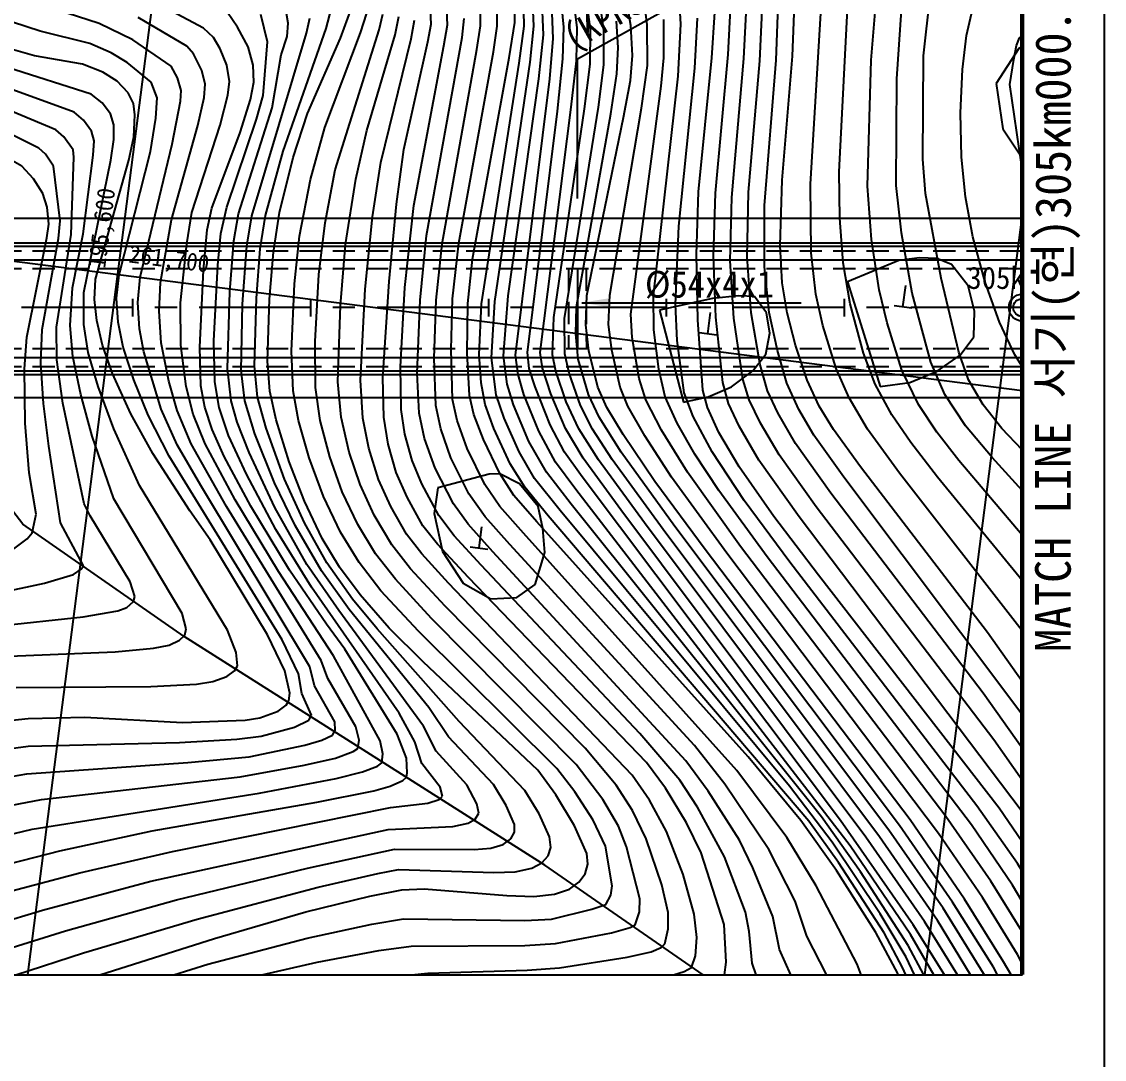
# Model space of a CAD drawing. Header units: millimetres. Extents: x 6886 to 7682, y 1103 to 1807.
# Drawn here: x 7560.2 to 7681.9, y 1389.7 to 1506.3 of the extents above; entities that cross this region are included whole.
import ezdxf
from ezdxf.enums import TextEntityAlignment as Align
from ezdxf.xclip import XClip

# ---------------------------------------------------------------- set-up
doc = ezdxf.new("R2010")
doc.units = ezdxf.units.MM
doc.header["$LTSCALE"] = 10
doc.header["$MEASUREMENT"] = 0
doc.header["$XCLIPFRAME"] = 2
for name, pattern in [('A-CENTR01', [2, 1.25, -0.25, 0.25, -0.25]), ('CENTER', [2, 1.25, -0.25, 0.25, -0.25]), ('HIDDEN', [0.375, 0.25, -0.125])]:
    doc.linetypes.add(name, pattern=pattern)
for name, color, linetype in [('TN-MACL', 6, 'A-CENTR01'), ('TZ-BASE', 253, 'Continuous'), ('TZ-CABL', 4, 'Continuous')]:
    doc.layers.add(name, color=color, linetype=linetype)
doc.layers.add('TX-PAPR', color=2, linetype='Continuous', plot=False)
doc.styles.add('HANA', font='GulimChe.ttf')
doc.styles.get("Standard").update_dxf_attribs({"font": 'GulimChe.ttf'})
doc.linetypes.add('ZIGZAG', pattern='A,0.0001,-0.2,[131,ltypeshp.shx,S=0.2,R=0,X=-0.2,Y=0],-0.4,[131,ltypeshp.shx,S=0.2,R=180,X=0.2,Y=0],-0.2', length=0.8001)
doc.dimstyles.get("Standard").update_dxf_attribs({"dimtxt": 0.18, "dimasz": 0.18, "dimexe": 0.18, "dimexo": 0.0625, "dimgap": 0.09, "dimtad": 0, "dimtih": 1, "dimtoh": 1, "dimdec": 4, "dimzin": 0, "dimdsep": 46, "dimtxsty": 'Standard', "dimcen": 0.09, "dimadec": 0, "dimazin": 0, "dimtfac": 1, "dimtdec": 4, "dimtofl": 0, "dimtmove": 0, "dimatfit": 3, "dimfxl": 0, "dimtolj": 1, "dimtzin": 0, "dimarcsym": 0})

# ---------------------------------------------------------------- blocks, each defined once
blk = doc.blocks.new('JD-GFJ6DDFJGD34XDGH')
at = {"layer": 'TZ-BASE'}
for p, q in [((575.13, -176.97), (620.35, 175)), ((80, 70.34), (700, -9.33)), ((679.42, 15.27, 227), (680.97, 44.99, 227)), ((683.01, 27.82, 228), (684.44, 44.54, 228)), ((633.55, 31.88, 200), (633.34, 36.68, 200)), ((635.39, 31.79, 201), (635.2, 36.65, 201)), ((648.47, 31.53, 210), (647.98, 36.68, 210)), ((661.62, 31.86, 218), (661.3, 37.27, 218)), ((639.12, 31.66, 203), (639.07, 35.32, 203)), ((645.12, 31.62, 207), (644.95, 35.57, 207)), ((646.18, 30.65, 208), (646.01, 35.36, 208)), ((649.96, 31.49, 211), (649.38, 36.33, 211)), ((651.47, 31.23, 212), (650.92, 35.55, 212)), ((652.98, 31.17, 213), (652.4, 35.38, 213)), ((656, 31.72, 215), (655.39, 35.42, 215)), ((657.86, 31.83, 216), (657.32, 35.93, 216)), ((688.92, 28.32, 230), (689.75, 35.99, 230)), ((596.23, 31.95, 187), (589.05, 34.25, 187)), ((607.98, 31.4, 189), (601.51, 34.91, 189)), ((617.48, 31.96, 192), (617.12, 34.14, 192)), ((640.99, 31.62, 204), (640.99, 34.93, 204)), ((642.96, 32.05, 205), (642.96, 34.84, 205)), ((644.01, 31.63, 206), (643.94, 35.21, 206)), ((647.29, 30.25, 209), (647.07, 35.26, 209)), ((666.94, 28.44, 221), (667.24, 34.27, 221)), ((670.51, 27.74, 223), (670.82, 34.23, 223)), ((672.33, 27.83, 224), (672.62, 34.95, 224)), ((674.18, 28.25, 225), (674.44, 35.02, 225)), ((693.75, 30.6, 231), (694.63, 34.48, 231)), ((611.8, 31.54, 190), (610.67, 33.19, 190)), ((615.17, 29.89, 191), (614.43, 32.94, 191)), ((621.75, 31.37, 194), (622.37, 33.65, 194)), ((623.37, 30.28, 195), (624.62, 33.65, 195)), ((625.61, 30.89, 196), (626.34, 33.1, 196)), ((627.72, 31.23, 197), (628.15, 32.98, 197)), ((665.11, 28.08, 220), (665.46, 33.19, 220)), ((668.72, 27.99, 222), (669.02, 33.86, 222)), ((676.2, 13.86, 226), (677.37, 33.11, 226)), ((685.91, 25.71, 229), (686.44, 33.42, 229)), ((589.62, 31.09, 186), (586.49, 32.09, 186)), ((600.04, 30.1, 187), (596.23, 31.95, 187)), ((606.11, 29.4, 188), (600.63, 32.6, 188)), ((617.39, 30.47, 192), (617.48, 31.96, 192)), ((619.55, 30.87, 193), (619.92, 32.54, 193)), ((629.51, 30.67, 198), (629.93, 32.71, 198)), ((631.33, 30.2, 199), (631.69, 32.32, 199)), ((633.18, 29.88, 200), (633.55, 31.88, 200)), ((634.99, 29.42, 201), (635.39, 31.79, 201)), ((637.05, 30.36, 202), (637.28, 32.51, 202)), ((638.71, 29.02, 203), (639.12, 31.66, 203)), ((642.34, 28.08, 205), (642.96, 32.05, 205)), ((654.58, 29.24, 214), (654.4, 32.21, 214)), ((656.19, 28.34, 215), (656, 31.72, 215)), ((657.88, 27.2, 216), (657.86, 31.83, 216)), ((659.73, 28.07, 217), (659.73, 32.38, 217)), ((661.33, 26.03, 218), (661.62, 31.86, 218)), ((663.21, 26.93, 219), (663.52, 32.52, 219)), ((595.18, 29.69, 186), (589.62, 31.09, 186)), ((609.09, 30.35, 189), (607.98, 31.4, 189)), ((612.99, 29.32, 190), (611.8, 31.54, 190)), ((613.42, 10.33, 193), (619.55, 30.87, 193)), ((616.7, 28.41, 192), (617.39, 30.47, 192)), ((616.92, 17.58, 194), (621.75, 31.37, 194)), ((621.61, 20.25, 196), (625.61, 30.89, 196)), ((622.78, 15.48, 197), (627.72, 31.23, 197)), ((626.32, 19.92, 198), (629.51, 30.67, 198)), ((640.56, 28.76, 204), (640.99, 31.62, 204)), ((643.46, 27.48, 206), (644.01, 31.63, 206)), ((644.7, 27.59, 207), (645.12, 31.62, 207)), ((645.67, 25.72, 208), (646.18, 30.65, 208)), ((648.38, 27.98, 210), (648.47, 31.53, 210)), ((649.91, 27.75, 211), (649.96, 31.49, 211)), ((651.43, 27.35, 212), (651.47, 31.23, 212)), ((652.98, 27.28, 213), (652.98, 31.17, 213)), ((693.28, 26.78, 231), (693.75, 30.6, 231)), ((699.71, 30.32, 232), (700, 30.66, 232)), ((588.99, 28.31, 185), (585.57, 29.27, 185)), ((597.61, 28.65, 186), (595.18, 29.69, 186)), ((604.34, 27.16, 187), (600.04, 30.1, 187)), ((606.86, 28.53, 188), (606.11, 29.4, 188)), ((609.84, 29.08, 189), (609.09, 30.35, 189)), ((613.56, 27.26, 190), (612.99, 29.32, 190)), ((614.7, 23.86, 191), (615.17, 29.89, 191)), ((619.66, 21.83, 195), (623.37, 30.28, 195)), ((627.9, 16.3, 199), (631.33, 30.2, 199)), ((630.51, 17.79, 200), (633.18, 29.88, 200)), ((631.6, 11.48, 201), (634.99, 29.42, 201)), ((633.06, 8.09, 202), (637.05, 30.36, 202)), ((646.91, 25.73, 209), (647.29, 30.25, 209)), ((654.44, 26.29, 214), (654.58, 29.24, 214)), ((699.05, 27.89, 232), (699.37, 29.45, 232)), ((699.37, 29.45, 232), (699.71, 30.32, 232)), ((700, 29.33, 232.49), (699.63, 29.13, 232.49)), ((594.38, 27.35, 185), (588.99, 28.31, 185)), ((599.4, 27.55, 186), (597.61, 28.65, 186)), ((607.8, 26.65, 188), (606.86, 28.53, 188)), ((610.6, 27.26, 189), (609.84, 29.08, 189)), ((615.71, 22.45, 192), (616.7, 28.41, 192)), ((634.81, 7.16, 203), (638.71, 29.02, 203)), ((636.69, 7.26, 204), (640.56, 28.76, 204)), ((638.22, 5.43, 205), (642.34, 28.08, 205)), ((655.96, 25.52, 215), (656.19, 28.34, 215)), ((659.41, 24.91, 217), (659.73, 28.07, 217)), ((663.61, 13.03, 220), (665.11, 28.08, 220)), ((665.51, 12.88, 221), (666.94, 28.44, 221)), ((673.01, 14.33, 225), (674.18, 28.25, 225)), ((688.82, 16.69, 230), (688.92, 28.32, 230)), ((699.63, 29.13, 232.49), (697.09, 25.18, 232.49)), ((595.34, 24.01, 184), (585.95, 26.98, 184)), ((596.67, 26.48, 185), (594.38, 27.35, 185)), ((602.08, 25.36, 186), (599.4, 27.55, 186)), ((605.05, 25.82, 187), (604.34, 27.16, 187)), ((610.88, 25.43, 189), (610.6, 27.26, 189)), ((613.65, 25.34, 190), (613.56, 27.26, 190)), ((639.24, 0.43, 206), (643.46, 27.48, 206)), ((640.71, 0.67, 207), (644.7, 27.59, 207)), ((647.77, 22.09, 210), (648.38, 27.98, 210)), ((649.32, 22.52, 211), (649.91, 27.75, 211)), ((650.81, 22.34, 212), (651.43, 27.35, 212)), ((652.36, 22.52, 213), (652.98, 27.28, 213)), ((657.22, 22.41, 216), (657.88, 27.2, 216)), ((661.39, 9.14, 219), (663.21, 26.93, 219)), ((667.35, 12.37, 222), (668.72, 27.99, 222)), ((669.25, 12.97, 223), (670.51, 27.74, 223)), ((671.05, 11.48, 224), (672.33, 27.83, 224)), ((682.63, 13.66, 228), (683.01, 27.82, 228)), ((693.07, 21.89, 231), (693.28, 26.78, 231)), ((698.63, 25.07, 232), (699.05, 27.89, 232)), ((598.28, 25.44, 185), (596.67, 26.48, 185)), ((605.47, 24.39, 187), (605.05, 25.82, 187)), ((608.17, 25.11, 188), (607.8, 26.65, 188)), ((642.24, 1.31, 208), (645.67, 25.72, 208)), ((643.06, -5.36, 209), (646.91, 25.73, 209)), ((653.75, 21.78, 214), (654.44, 26.29, 214)), ((658.57, 1.31, 218), (661.33, 26.03, 218)), ((685.85, 13.73, 229), (685.91, 25.71, 229)), ((593.43, 21.96, 183), (584.85, 25.07, 183)), ((599.49, 24.14, 185), (598.28, 25.44, 185)), ((602.78, 23.58, 186), (602.08, 25.36, 186)), ((605.38, 23.21, 187), (605.47, 24.39, 187)), ((608.06, 23.62, 188), (608.17, 25.11, 188)), ((610.72, 23.87, 189), (610.88, 25.43, 189)), ((613.26, 23.41, 190), (613.65, 25.34, 190)), ((655.2, 21.38, 215), (655.96, 25.52, 215)), ((656.01, -0.73, 217), (659.41, 24.91, 217)), ((697.09, 25.18, 232.49), (697.83, 20.1, 232.49)), ((699.91, 16.09, 232), (698.63, 25.07, 232)), ((591.39, 19.98, 182), (583.53, 23.27, 182)), ((596.57, 23.03, 184), (595.34, 24.01, 184)), ((600.09, 22.95, 185), (599.49, 24.14, 185)), ((602.6, 21.3, 186), (602.78, 23.58, 186)), ((604.45, 18.37, 187), (605.38, 23.21, 187)), ((607.32, 20.47, 188), (608.06, 23.62, 188)), ((609.83, 20.51, 189), (610.72, 23.87, 189)), ((612.08, 19.67, 190), (613.26, 23.41, 190)), ((613.93, 21.17, 191), (614.7, 23.86, 191)), ((589.45, 17.94, 181), (581, 22.12, 181)), ((594.48, 21.07, 183), (593.43, 21.96, 183)), ((597.51, 21.78, 184), (596.57, 23.03, 184)), ((600.26, 21.67, 185), (600.09, 22.95, 185)), ((611.92, 10.55, 192), (615.71, 22.45, 192)), ((644.38, -5.04, 210), (647.77, 22.09, 210)), ((645.81, -5.06, 211), (649.32, 22.52, 211)), ((647.35, -1.1, 212), (650.81, 22.34, 212)), ((648.57, -1.23, 213), (652.36, 22.52, 213)), ((653.66, 1.39, 216), (657.22, 22.41, 216)), ((587.54, 15.89, 180), (578.77, 20.98, 180)), ((595.38, 19.82, 183), (594.48, 21.07, 183)), ((597.91, 20.56, 184), (597.51, 21.78, 184)), ((600.16, 19.2, 185), (600.26, 21.67, 185)), ((602, 17.55, 186), (602.6, 21.3, 186)), ((610.58, 11.31, 191), (613.93, 21.17, 191)), ((618.06, 16.87, 195), (619.66, 21.83, 195)), ((649.91, 0.1, 214), (653.75, 21.78, 214)), ((651.07, 1.35, 215), (655.2, 21.38, 215)), ((693.2, 16.91, 231), (693.07, 21.89, 231)), ((592.29, 19.21, 182), (591.39, 19.98, 182)), ((595.67, 18.75, 183), (595.38, 19.82, 183)), ((597.9, 18.89, 184), (597.91, 20.56, 184)), ((604.36, 9.88, 188), (607.32, 20.47, 188)), ((606.68, 10.68, 189), (609.83, 20.51, 189)), ((608.91, 11.17, 190), (612.08, 19.67, 190)), ((620.01, 14.4, 196), (621.61, 20.25, 196)), ((625.08, 14.44, 198), (626.32, 19.92, 198)), ((697.83, 20.1, 232.49), (700, 16.82, 232.49)), ((593.32, 17.74, 182), (592.29, 19.21, 182)), ((595.57, 17.12, 183), (595.67, 18.75, 183)), ((597.55, 16.59, 184), (597.9, 18.89, 184)), ((599.59, 16.57, 185), (600.16, 19.2, 185)), ((600.84, 3.43, 187), (604.45, 18.37, 187)), ((590.2, 17.24, 181), (589.45, 17.94, 181)), ((591.13, 15.89, 181), (590.2, 17.24, 181)), ((593.39, 16.9, 182), (593.32, 17.74, 182)), ((594.45, 8.3, 183), (595.57, 17.12, 183)), ((598.48, 3.67, 186), (602, 17.55, 186)), ((614.96, 10.36, 194), (616.92, 17.58, 194)), ((629.66, 11.63, 200), (630.51, 17.79, 200)), ((588.86, 14.49, 180), (587.54, 15.89, 180)), ((591.85, 9.74, 181), (591.13, 15.89, 181)), ((593.08, 8.23, 182), (593.39, 16.9, 182)), ((594.51, 1.69, 184), (597.55, 16.59, 184)), ((595.85, 3.21, 185), (599.59, 16.57, 185)), ((616.52, 10.69, 195), (618.06, 16.87, 195)), ((626.96, 10.2, 199), (627.9, 16.3, 199)), ((689.12, 12.81, 230), (688.82, 16.69, 230)), ((693.64, 12.46, 231), (693.2, 16.91, 231)), ((700, 15.76, 232), (699.91, 16.09, 232)), ((621.64, 9.54, 197), (622.78, 15.48, 197)), ((679.51, 10.04, 227), (679.42, 15.27, 227)), ((589.9, 12.83, 180), (588.86, 14.49, 180)), ((618.78, 8.04, 196), (620.01, 14.4, 196)), ((623.95, 7.1, 198), (625.08, 14.44, 198)), ((672.78, 7, 225), (673.01, 14.33, 225)), ((676.3, 6.17, 226), (676.2, 13.86, 226)), ((683.07, 7.66, 228), (682.63, 13.66, 228)), ((686.45, 8.39, 229), (685.85, 13.73, 229)), ((590.39, 11.31, 180), (589.9, 12.83, 180)), ((663.38, 5.97, 220), (663.61, 13.03, 220)), ((665.29, 5.75, 221), (665.51, 12.88, 221)), ((667.19, 5.27, 222), (667.35, 12.37, 222)), ((669.07, 5.71, 223), (669.25, 12.97, 223)), ((690.9, 3.32, 230), (689.12, 12.81, 230)), ((694.46, 7.96, 231), (693.64, 12.46, 231)), ((590.6, 9.39, 180), (590.39, 11.31, 180)), ((608.39, 8.74, 190), (608.91, 11.17, 190)), ((609.94, 8.34, 191), (610.58, 11.31, 191)), ((628.83, 2.93, 200), (629.66, 11.63, 200)), ((630.61, 2.28, 201), (631.6, 11.48, 201)), ((671.02, 4.57, 224), (671.05, 11.48, 224)), ((700, 10), (80, 10)), ((591.66, 7.76, 181), (591.85, 9.74, 181)), ((603.15, 2.82, 188), (604.36, 9.88, 188)), ((606.09, 7.16, 189), (606.68, 10.68, 189)), ((611.38, 7.49, 192), (611.92, 10.55, 192)), ((612.85, 6.9, 193), (613.42, 10.33, 193)), ((614.36, 6.59, 194), (614.96, 10.36, 194)), ((615.84, 6.25, 195), (616.52, 10.69, 195)), ((626.13, 2.09, 199), (626.96, 10.2, 199)), ((675.9, -177.32), (700, 10.21)), ((679.89, 5.03, 227), (679.51, 10.04, 227)), ((590.37, 7.86, 180), (590.6, 9.39, 180)), ((607.99, 4.22, 190), (608.39, 8.74, 190)), ((620.94, 3.72, 197), (621.64, 9.54, 197)), ((661.02, 0.34, 219), (661.39, 9.14, 219)), ((588.11, -3.33, 180), (590.37, 7.86, 180)), ((589.85, -2.46, 181), (591.66, 7.76, 181)), ((591.44, -2.18, 182), (593.08, 8.23, 182)), ((593.24, 2.21, 183), (594.45, 8.3, 183)), ((609.58, 4.77, 191), (609.94, 8.34, 191)), ((610.92, 1.79, 192), (611.38, 7.49, 192)), ((618.21, 2.69, 196), (618.78, 8.04, 196)), ((632.33, 0.85, 202), (633.06, 8.09, 202)), ((683.93, 2, 228), (683.07, 7.66, 228)), ((687.65, 1.63, 229), (686.45, 8.39, 229)), ((695.84, 2.88, 231), (694.46, 7.96, 231)), ((80, 7.29), (700, 7.29)), ((80, 6.89), (700, 6.89)), ((605.4, 0.52, 189), (606.09, 7.16, 189)), ((612.37, 0.4, 193), (612.85, 6.9, 193)), ((613.92, 1.07, 194), (614.36, 6.59, 194)), ((615.41, 0.94, 195), (615.84, 6.25, 195)), ((623.36, 0.22, 198), (623.95, 7.1, 198)), ((634.14, 0.83, 203), (634.81, 7.16, 203)), ((635.97, 0.99, 204), (636.69, 7.26, 204)), ((673.03, 2.77, 225), (672.78, 7, 225)), ((676.82, 1.51, 226), (676.3, 6.17, 226)), ((637.7, 0.47, 205), (638.22, 5.43, 205)), ((663.54, -1.39, 220), (663.38, 5.97, 220)), ((665.55, -1.06, 221), (665.29, 5.75, 221)), ((667.59, -1.18, 222), (667.19, 5.27, 222)), ((669.54, -0.6, 223), (669.07, 5.71, 223)), ((680.65, 0.44, 227), (679.89, 5.03, 227)), ((686.13, 5.28, 229.13), (680.36, 2.9, 229.13)), ((688.45, 5.61, 229.13), (686.13, 5.28, 229.13)), ((690.42, 5.51, 229.13), (688.45, 5.61, 229.13)), ((692.05, 4.84, 229.13), (690.42, 5.51, 229.13)), ((598.2, 1.05, 186), (598.48, 3.67, 186)), ((607.57, -4.43, 190), (607.99, 4.22, 190)), ((609.15, -3.74, 191), (609.58, 4.77, 191)), ((620.52, -3.8, 197), (620.94, 3.72, 197)), ((671.55, -0.53, 224), (671.02, 4.57, 224)), ((693.92, 2.45, 229.13), (692.05, 4.84, 229.13)), ((595.74, 0.92, 185), (595.85, 3.21, 185)), ((600.6, 0.59, 187), (600.84, 3.43, 187)), ((602.99, -0.4, 188), (603.15, 2.82, 188)), ((617.88, -4.88, 196), (618.21, 2.69, 196)), ((628.14, -7.91, 200), (628.83, 2.93, 200)), ((673.58, -0.59, 225), (673.03, 2.77, 225)), ((680.36, 2.9, 229.13), (684.04, -8.88, 229.13)), ((686.6, 0.09, 228.48), (686.91, 2.47, 228.48)), ((692.88, -5.01, 230), (690.9, 3.32, 230)), ((694.64, -0.4, 229.13), (693.92, 2.45, 229.13)), ((697.47, -1.64, 231), (695.84, 2.88, 231)), ((592.99, -2.02, 183), (593.24, 2.21, 183)), ((594.52, -1.88, 184), (594.51, 1.69, 184)), ((610.68, -6.83, 192), (610.92, 1.79, 192)), ((625.62, -8.15, 199), (626.13, 2.09, 199)), ((630.13, -6.65, 201), (630.61, 2.28, 201)), ((641.7, -5.41, 208), (642.24, 1.31, 208)), ((650.94, -1.93, 215), (651.07, 1.35, 215)), ((653.51, -1.88, 216), (653.66, 1.39, 216)), ((658.59, -2.51, 218), (658.57, 1.31, 218)), ((668.15, 1.34, 220.23), (665.2, 1.02, 220.23)), ((669.92, 1.26, 220.23), (668.15, 1.34, 220.23)), ((671.27, -0.6, 220.23), (669.92, 1.26, 220.23)), ((677.61, -2, 226), (676.82, 1.51, 226)), ((684.84, -1.71, 228), (683.93, 2, 228)), ((689.73, -6.12, 229), (687.65, 1.63, 229)), ((595.97, -1.43, 185), (595.74, 0.92, 185)), ((598.37, -1.62, 186), (598.2, 1.05, 186)), ((600, 1), (600, -1)), ((600.77, -2.37, 187), (600.6, 0.59, 187)), ((605.43, -4.21, 189), (605.4, 0.52, 189)), ((612.21, -7.08, 193), (612.37, 0.4, 193)), ((613.71, -6.56, 194), (613.92, 1.07, 194)), ((615.18, -6.02, 195), (615.41, 0.94, 195)), ((620, 1), (620, -1)), ((623.07, -8.36, 198), (623.36, 0.22, 198)), ((632.01, -7.37, 202), (632.33, 0.85, 202)), ((633.92, -5.7, 203), (634.14, 0.83, 203)), ((635.8, -4.69, 204), (635.97, 0.99, 204)), ((637.61, -5.07, 205), (637.7, 0.47, 205)), ((638.98, -5.27, 206), (639.24, 0.43, 206)), ((640, 1), (640, -1)), ((640.36, -5.63, 207), (640.71, 0.67, 207)), ((649.81, -2.94, 214), (649.91, 0.1, 214)), ((665.2, 1.02, 220.23), (659.24, -0.29, 220.23)), ((660, 1), (660, -1)), ((661.22, -3.71, 219), (661.02, 0.34, 219)), ((680, 1), (680, -1)), ((682.17, -5.11, 227), (680.65, 0.44, 227)), ((685.61, 0.22, 228.48), (687.59, -0.04, 228.48)), ((700, 1), (700, -1)), ((603.21, -3.96, 188), (602.99, -0.4, 188)), ((647.21, -5.32, 212), (647.35, -1.1, 212)), ((656.17, -3.37, 217), (656.01, -0.73, 217)), ((659.24, -0.29, 220.23), (661.92, -10.63, 220.23)), ((664.68, -2.94, 219.95), (664.98, -0.56, 219.95)), ((666.36, -8.42, 221), (665.55, -1.06, 221)), ((668.59, -8.03, 222), (667.59, -1.18, 222)), ((670.56, -6.43, 223), (669.54, -0.6, 223)), ((671.65, -2.88, 220.23), (671.27, -0.6, 220.23)), ((672.48, -4.82, 224), (671.55, -0.53, 224)), ((674.51, -4.21, 225), (673.58, -0.59, 225)), ((694.56, -3.29, 229.13), (694.64, -0.4, 229.13)), ((591.48, -5.88, 182), (591.44, -2.18, 182)), ((593.27, -5.5, 183), (592.99, -2.02, 183)), ((595.02, -5.06, 184), (594.52, -1.88, 184)), ((596.61, -4.23, 185), (595.97, -1.43, 185)), ((598.93, -4.43, 186), (598.37, -1.62, 186)), ((601.26, -4.98, 187), (600.77, -2.37, 187)), ((648.58, -5.19, 213), (648.57, -1.23, 213)), ((651.3, -4.87, 215), (650.94, -1.93, 215)), ((653.87, -4.79, 216), (653.51, -1.88, 216)), ((664.12, -9.28, 220), (663.54, -1.39, 220)), ((679.1, -6.84, 226), (677.61, -2, 226)), ((686.46, -7.02, 228), (684.84, -1.71, 228)), ((699.17, -5.32, 231), (697.47, -1.64, 231)), ((587.86, -6.89, 180), (588.11, -3.33, 180)), ((589.69, -6.26, 181), (589.85, -2.46, 181)), ((650.1, -5.78, 214), (649.81, -2.94, 214)), ((656.93, -7.97, 217), (656.17, -3.37, 217)), ((659.14, -6.93, 218), (658.59, -2.51, 218)), ((663.68, -2.81, 219.95), (665.67, -3.07, 219.95)), ((671.2, -5.25, 220.23), (671.65, -2.88, 220.23)), ((693.02, -5.33, 229.13), (694.56, -3.29, 229.13)), ((597.75, -7.42, 185), (596.61, -4.23, 185)), ((600.13, -8.13, 186), (598.93, -4.43, 186)), ((604.07, -8.27, 188), (603.21, -3.96, 188)), ((606.02, -8.86, 189), (605.43, -4.21, 189)), ((607.68, -8.79, 190), (607.57, -4.43, 190)), ((609.24, -8.35, 191), (609.15, -3.74, 191)), ((620.56, -8.98, 197), (620.52, -3.8, 197)), ((635.98, -10.34, 204), (635.8, -4.69, 204)), ((654.8, -8.95, 216), (653.87, -4.79, 216)), ((661.99, -9.56, 219), (661.22, -3.71, 219)), ((673.54, -8.5, 224), (672.48, -4.82, 224)), ((675.85, -8.15, 225), (674.51, -4.21, 225)), ((592.17, -10.75, 182), (591.48, -5.88, 182)), ((594.17, -9.77, 183), (593.27, -5.5, 183)), ((596.13, -8.85, 184), (595.02, -5.06, 184)), ((603.23, -11.43, 187), (601.26, -4.98, 187)), ((615.43, -9.38, 195), (615.18, -6.02, 195)), ((618.05, -9.37, 196), (617.88, -4.88, 196)), ((634.08, -11.01, 203), (633.92, -5.7, 203)), ((637.87, -9.88, 205), (637.61, -5.07, 205)), ((639.2, -8.44, 206), (638.98, -5.27, 206)), ((640.89, -9.82, 207), (640.36, -5.63, 207)), ((642.1, -8.59, 208), (641.7, -5.41, 208)), ((643.35, -7.51, 209), (643.06, -5.36, 209)), ((644.6, -6.86, 210), (644.38, -5.04, 210)), ((646.08, -6.82, 211), (645.81, -5.06, 211)), ((647.59, -7.13, 212), (647.21, -5.32, 212)), ((649.09, -7.38, 213), (648.58, -5.19, 213)), ((651.26, -9.76, 214), (650.1, -5.78, 214)), ((652.31, -8.96, 215), (651.3, -4.87, 215)), ((669.74, -7.12, 220.23), (671.2, -5.25, 220.23)), ((683.49, -8.59, 227), (682.17, -5.11, 227)), ((690.44, -7.14, 229.13), (693.02, -5.33, 229.13)), ((693.95, -8.11, 230), (692.88, -5.01, 230)), ((700, -6.6, 231), (699.17, -5.32, 231)), ((80, -7.11), (700, -7.11)), ((587.92, -13, 180), (587.86, -6.89, 180)), ((589.99, -10.79, 181), (589.69, -6.26, 181)), ((611.07, -10.48, 192), (610.68, -6.83, 192)), ((612.61, -10.48, 193), (612.21, -7.08, 193)), ((614.06, -10.08, 194), (613.71, -6.56, 194)), ((630.18, -11.47, 201), (630.13, -6.65, 201)), ((645.24, -8.89, 210), (644.6, -6.86, 210)), ((647, -9.68, 211), (646.08, -6.82, 211)), ((648.76, -10.6, 212), (647.59, -7.13, 212)), ((659.87, -10.03, 218), (659.14, -6.93, 218)), ((667.33, -8.89, 220.23), (669.74, -7.12, 220.23)), ((671.39, -9.34, 223), (670.56, -6.43, 223)), ((680.55, -10.15, 226), (679.1, -6.84, 226)), ((688.34, -10.89, 228), (686.46, -7.02, 228)), ((687.38, -8.43, 229.13), (690.44, -7.14, 229.13)), ((691.3, -9.75, 229), (689.73, -6.12, 229)), ((80, -7.51), (700, -7.51)), ((599.8, -11.94, 185), (597.75, -7.42, 185)), ((601.74, -12.1, 186), (600.13, -8.13, 186)), ((605.02, -11.58, 188), (604.07, -8.27, 188)), ((609.72, -11.23, 191), (609.24, -8.35, 191)), ((623.45, -12.31, 198), (623.07, -8.36, 198)), ((625.88, -12.41, 199), (625.62, -8.15, 199)), ((628.23, -12.31, 200), (628.14, -7.91, 200)), ((632.21, -11.86, 202), (632.01, -7.37, 202)), ((639.65, -10.89, 206), (639.2, -8.44, 206)), ((643.99, -9.77, 209), (643.35, -7.51, 209)), ((650.35, -11.01, 213), (649.09, -7.38, 213)), ((657.69, -10.37, 217), (656.93, -7.97, 217)), ((667, -10.77, 221), (666.36, -8.42, 221)), ((669.32, -10.37, 222), (668.59, -8.03, 222)), ((674.88, -11.44, 224), (673.54, -8.5, 224)), ((677.19, -11.08, 225), (675.85, -8.15, 225)), ((684.04, -8.88, 229.13), (687.38, -8.43, 229.13)), ((695.61, -10.91, 230), (693.95, -8.11, 230)), ((597.88, -13.63, 184), (596.13, -8.85, 184)), ((606.82, -11.99, 189), (606.02, -8.86, 189)), ((608.13, -11.2, 190), (607.68, -8.79, 190)), ((616.16, -12.6, 195), (615.43, -9.38, 195)), ((618.67, -12.69, 196), (618.05, -9.37, 196)), ((621.1, -12.7, 197), (620.56, -8.98, 197)), ((642.81, -10.91, 208), (642.1, -8.59, 208)), ((646.95, -13.16, 210), (645.24, -8.89, 210)), ((648.66, -13.59, 211), (647, -9.68, 211)), ((653.31, -11.21, 215), (652.31, -8.96, 215)), ((655.67, -11.06, 216), (654.8, -8.95, 216)), ((663, -12.23, 219), (661.99, -9.56, 219)), ((664.64, -11.23, 220), (664.12, -9.28, 220)), ((664.69, -10.01, 220.23), (667.33, -8.89, 220.23)), ((672.53, -11.82, 223), (671.39, -9.34, 223)), ((685.36, -12.05, 227), (683.49, -8.59, 227)), ((80, -10.11), (700, -10.11)), ((590.57, -15.56, 181), (589.99, -10.79, 181)), ((594.57, -22.06, 182), (592.17, -10.75, 182)), ((595.47, -14.45, 183), (594.17, -9.77, 183)), ((611.76, -12.88, 192), (611.07, -10.48, 192)), ((613.73, -14.17, 193), (612.61, -10.48, 193)), ((615, -13.56, 194), (614.06, -10.08, 194)), ((636.48, -12.69, 204), (635.98, -10.34, 204)), ((638.38, -12, 205), (637.87, -9.88, 205)), ((640.62, -13.59, 206), (639.65, -10.89, 206)), ((641.78, -12.43, 207), (640.89, -9.82, 207)), ((644.56, -15.05, 208), (642.81, -10.91, 208)), ((645.67, -13.89, 209), (643.99, -9.77, 209)), ((650.18, -13.64, 212), (648.76, -10.6, 212)), ((652.46, -12.33, 214), (651.26, -9.76, 214)), ((659.46, -13.79, 217), (657.69, -10.37, 217)), ((661.22, -12.97, 218), (659.87, -10.03, 218)), ((661.92, -10.63, 220.23), (664.69, -10.01, 220.23)), ((668.18, -13.34, 221), (667, -10.77, 221)), ((670.57, -12.97, 222), (669.32, -10.37, 222)), ((682.63, -13.65, 226), (680.55, -10.15, 226)), ((690.39, -14.01, 228), (688.34, -10.89, 228)), ((693.64, -13.28, 229), (691.3, -9.75, 229)), ((697.7, -13.59, 230), (695.61, -10.91, 230)), ((602.28, -16.4, 185), (599.8, -11.94, 185)), ((604.13, -16.68, 186), (601.74, -12.1, 186)), ((605.03, -15.41, 187), (603.23, -11.43, 187)), ((606.59, -15.3, 188), (605.02, -11.58, 188)), ((608.16, -15.31, 189), (606.82, -11.99, 189)), ((608.94, -13.7, 190), (608.13, -11.2, 190)), ((610.8, -14.39, 191), (609.72, -11.23, 191)), ((630.6, -14.22, 201), (630.18, -11.47, 201)), ((632.83, -14.71, 202), (632.21, -11.86, 202)), ((634.64, -13.64, 203), (634.08, -11.01, 203)), ((639.45, -14.81, 205), (638.38, -12, 205)), ((651.7, -13.66, 213), (650.35, -11.01, 213)), ((655.15, -14.28, 215), (653.31, -11.21, 215)), ((657.57, -14.41, 216), (655.67, -11.06, 216)), ((665.92, -14.03, 220), (664.64, -11.23, 220)), ((674.53, -15.27, 223), (672.53, -11.82, 223)), ((676.58, -14.33, 224), (674.88, -11.44, 224)), ((678.79, -13.69, 225), (677.19, -11.08, 225)), ((687.47, -15.17, 227), (685.36, -12.05, 227)), ((588.37, -18.57, 180), (587.92, -13, 180)), ((613.09, -16.3, 192), (611.76, -12.88, 192)), ((617.59, -17.32, 195), (616.16, -12.6, 195)), ((619.84, -16.87, 196), (618.67, -12.69, 196)), ((622.17, -16.78, 197), (621.1, -12.7, 197)), ((624.34, -16.23, 198), (623.45, -12.31, 198)), ((626.55, -15.81, 199), (625.88, -12.41, 199)), ((628.72, -15.35, 200), (628.23, -12.31, 200)), ((637.62, -15.83, 204), (636.48, -12.69, 204)), ((643.46, -16.21, 207), (641.78, -12.43, 207)), ((648.57, -16.24, 210), (646.95, -13.16, 210)), ((654.91, -16.24, 214), (652.46, -12.33, 214)), ((663.19, -16.47, 218), (661.22, -12.97, 218)), ((665.14, -16.22, 219), (663, -12.23, 219)), ((670.41, -17.14, 221), (668.18, -13.34, 221)), ((672.7, -16.56, 222), (670.57, -12.97, 222)), ((696.64, -16.83, 229), (693.64, -13.28, 229)), ((597.89, -21.48, 183), (595.47, -14.45, 183)), ((600.78, -20, 184), (597.88, -13.63, 184)), ((610.29, -16.72, 190), (608.94, -13.7, 190)), ((612.79, -18.71, 191), (610.8, -14.39, 191)), ((615.96, -19.69, 193), (613.73, -14.17, 193)), ((617.08, -19.29, 194), (615, -13.56, 194)), ((631.43, -17.18, 201), (630.6, -14.22, 201)), ((635.79, -16.87, 203), (634.64, -13.64, 203)), ((642.45, -17.55, 206), (640.62, -13.59, 206)), ((647.55, -17.38, 209), (645.67, -13.89, 209)), ((650.66, -16.94, 211), (648.66, -13.59, 211)), ((652.36, -17.1, 212), (650.18, -13.64, 212)), ((653.91, -17.06, 213), (651.7, -13.66, 213)), ((658.72, -19.53, 215), (655.15, -14.28, 215)), ((660.6, -19.07, 216), (657.57, -14.41, 216)), ((662.37, -18.51, 217), (659.46, -13.79, 217)), ((668.19, -17.89, 220), (665.92, -14.03, 220)), ((679.94, -19.06, 224), (676.58, -14.33, 224)), ((681.83, -17.88, 225), (678.79, -13.69, 225)), ((686.23, -18.62, 226), (682.63, -13.65, 226)), ((692.89, -17.19, 228), (690.39, -14.01, 228)), ((700, -15.99, 230), (697.7, -13.59, 230)), ((587.68, -24.35, 160.98), (580.84, -15.52, 160.98)), ((591.91, -24.2, 181), (590.57, -15.56, 181)), ((607.66, -19.99, 187), (605.03, -15.41, 187)), ((610.55, -22.34, 188), (606.59, -15.3, 188)), ((611.54, -21.61, 189), (608.16, -15.31, 189)), ((627.66, -19.32, 199), (626.55, -15.81, 199)), ((629.64, -18.52, 200), (628.72, -15.35, 200)), ((634.03, -18.05, 202), (632.83, -14.71, 202)), ((641.28, -18.66, 205), (639.45, -14.81, 205)), ((646.52, -18.49, 208), (644.56, -15.05, 208)), ((678.49, -20.84, 223), (674.53, -15.27, 223)), ((690.47, -19.07, 227), (687.47, -15.17, 227)), ((606.42, -22.83, 185), (602.28, -16.4, 185)), ((616.83, -37.35, 186), (604.13, -16.68, 186)), ((613.3, -22.33, 190), (610.29, -16.72, 190)), ((616, -22.47, 192), (613.09, -16.3, 192)), ((621.47, -21.24, 196), (619.84, -16.87, 196)), ((623.58, -20.7, 197), (622.17, -16.78, 197)), ((625.57, -19.89, 198), (624.34, -16.23, 198)), ((637.8, -20.93, 203), (635.79, -16.87, 203)), ((639.6, -19.89, 204), (637.62, -15.83, 204)), ((645.2, -19.21, 207), (643.46, -16.21, 207)), ((650.53, -19.03, 210), (648.57, -16.24, 210)), ((654.9, -22.74, 211), (650.66, -16.94, 211)), ((660.95, -24.62, 214), (654.91, -16.24, 214)), ((665.91, -20.57, 218), (663.19, -16.47, 218)), ((668.75, -21.67, 219), (665.14, -16.22, 219)), ((676.86, -22.39, 222), (672.7, -16.56, 222)), ((700, -20.55, 229), (696.64, -16.83, 229)), ((619.31, -21.75, 195), (617.59, -17.32, 195)), ((632.52, -19.8, 201), (631.43, -17.18, 201)), ((636.06, -22.07, 202), (634.03, -18.05, 202)), ((644.08, -20.19, 206), (642.45, -17.55, 206)), ((649.83, -20.46, 209), (647.55, -17.38, 209)), ((657.54, -24.2, 212), (652.36, -17.1, 212)), ((659.96, -25.36, 213), (653.91, -17.06, 213)), ((672.09, -23.49, 220), (668.19, -17.89, 220)), ((674.92, -23.52, 221), (670.41, -17.14, 221)), ((696.12, -36.53, 225), (681.83, -17.88, 225)), ((700, -25.58, 228), (692.89, -17.19, 228)), ((589.15, -23.23, 180), (588.37, -18.57, 180)), ((616.12, -24.94, 191), (612.79, -18.71, 191)), ((619.33, -24.19, 194), (617.08, -19.29, 194)), ((629.04, -22.37, 199), (627.66, -19.32, 199)), ((630.86, -21.31, 200), (629.64, -18.52, 200)), ((640.07, -18.71, 203.85), (634.33, -20.25, 203.85)), ((641.3, -18.67, 203.85), (640.07, -18.71, 203.85)), ((642.87, -21.11, 205), (641.28, -18.66, 205)), ((643.5, -19.79, 203.85), (641.3, -18.67, 203.85)), ((648.08, -22.8, 207), (645.2, -19.21, 207)), ((649.32, -22.09, 208), (646.52, -18.49, 208)), ((679.57, -57.64, 210), (650.53, -19.03, 210)), ((666.8, -27.61, 216), (660.6, -19.07, 216)), ((668.33, -26.85, 217), (662.37, -18.51, 217)), ((699.63, -45.25, 224), (679.94, -19.06, 224)), ((700, -36.32, 226), (686.23, -18.62, 226)), ((700, -30.67, 227), (690.47, -19.07, 227)), ((610.67, -36.25, 184), (600.78, -20, 184)), ((619.93, -40.38, 187), (607.66, -19.99, 187)), ((618.29, -24.48, 193), (615.96, -19.69, 193)), ((627.16, -23.34, 198), (625.57, -19.89, 198)), ((634.41, -23.36, 201), (632.52, -19.8, 201)), ((634.33, -20.25, 203.85), (633.89, -23.14, 203.85)), ((641.3, -22.36, 204), (639.6, -19.89, 204)), ((645.59, -22.37, 203.85), (643.5, -19.79, 203.85)), ((646.72, -23.39, 206), (644.08, -20.19, 206)), ((680.68, -60.5, 209), (649.83, -20.46, 209)), ((664.37, -27.18, 215), (658.72, -19.53, 215)), ((671.32, -28.02, 218), (665.91, -20.57, 218)), ((605.57, -34.37, 183), (597.89, -21.48, 183)), ((616.39, -29.65, 189), (611.54, -21.61, 189)), ((621.33, -25.96, 195), (619.31, -21.75, 195)), ((623.37, -25.23, 196), (621.47, -21.24, 196)), ((625.33, -24.39, 197), (623.58, -20.7, 197)), ((632.64, -24.54, 200), (630.86, -21.31, 200)), ((639.65, -23.51, 203), (637.8, -20.93, 203)), ((645.44, -24.09, 205), (642.87, -21.11, 205)), ((673.88, -28.61, 219), (668.75, -21.67, 219)), ((695.61, -43.35, 223), (678.49, -20.84, 223)), ((595.23, -23.39, 182), (594.57, -22.06, 182)), ((608.72, -26.1, 185), (606.42, -22.83, 185)), ((621.21, -39.66, 188), (610.55, -22.34, 188)), ((617.63, -29.52, 190), (613.3, -22.33, 190)), ((619.6, -28.86, 192), (616, -22.47, 192)), ((630.81, -25.46, 199), (629.04, -22.37, 199)), ((637.73, -24.36, 202), (636.06, -22.07, 202)), ((643.95, -25.37, 204), (641.3, -22.36, 204)), ((646.13, -24.83, 203.85), (645.59, -22.37, 203.85)), ((673.84, -53.78, 207), (648.08, -22.8, 207)), ((677.46, -57.25, 208), (649.32, -22.09, 208)), ((682.44, -59.54, 211), (654.9, -22.74, 211)), ((696.8, -48.57, 222), (676.86, -22.39, 222)), ((588.72, -25.3, 180), (589.15, -23.23, 180)), ((594.49, -29.03, 181), (591.91, -24.2, 181)), ((599.73, -30.84, 182), (595.23, -23.39, 182)), ((621.84, -28.69, 194), (619.33, -24.19, 194)), ((629.14, -26.68, 198), (627.16, -23.34, 198)), ((633.89, -23.14, 203.85), (634.83, -27.4, 203.85)), ((636.17, -25.64, 201), (634.41, -23.36, 201)), ((642.41, -26.61, 203), (639.65, -23.51, 203)), ((669.21, -50.48, 205), (645.44, -24.09, 205)), ((676.03, -57.74, 206), (646.72, -23.39, 206)), ((683.98, -59.48, 212), (657.54, -24.2, 212)), ((677.09, -30.09, 220), (672.09, -23.49, 220)), ((700, -56.66, 221), (674.92, -23.52, 221)), ((605.81, -36.96, 160.98), (587.68, -24.35, 160.98)), ((588.14, -26, 180), (588.72, -25.3, 180)), ((620.11, -31.41, 191), (616.12, -24.94, 191)), ((621.24, -29.57, 193), (618.29, -24.48, 193)), ((625.46, -28.64, 196), (623.37, -25.23, 196)), ((627.32, -27.68, 197), (625.33, -24.39, 197)), ((632.52, -27.67, 199), (630.81, -25.46, 199)), ((634.28, -26.59, 200), (632.64, -24.54, 200)), ((640.49, -27.44, 202), (637.73, -24.36, 202)), ((638.96, -27.01, 202.19), (639.26, -24.63, 202.19)), ((667.94, -52.05, 204), (643.95, -25.37, 204)), ((646.34, -27.53, 203.85), (646.13, -24.83, 203.85)), ((685.02, -58.74, 213), (659.96, -25.36, 213)), ((686.22, -58.22, 214), (660.95, -24.62, 214)), ((586.65, -27.13, 180), (588.14, -26, 180)), ((615.15, -36.78, 185), (608.72, -26.1, 185)), ((623.26, -29.17, 195), (621.33, -25.96, 195)), ((631.25, -29.36, 198), (629.14, -26.68, 198)), ((637.77, -30.33, 200), (634.28, -26.59, 200)), ((639.2, -28.96, 201), (636.17, -25.64, 201)), ((663.15, -49.24, 203), (642.41, -26.61, 203)), ((629.54, -30.53, 197), (627.32, -27.68, 197)), ((635.53, -30.97, 199), (632.52, -27.67, 199)), ((634.83, -27.4, 203.85), (637.18, -30.96, 203.85)), ((637.96, -26.89, 202.19), (639.95, -27.14, 202.19)), ((662.18, -50.94, 202), (640.49, -27.44, 202)), ((645.27, -31.11, 203.85), (646.34, -27.53, 203.85)), ((687.42, -57.59, 215), (664.37, -27.18, 215)), ((690.59, -59.1, 216), (666.8, -27.61, 216)), ((691.41, -57.21, 217), (668.33, -26.85, 217)), ((594.21, -29.4, 181), (594.49, -29.03, 181)), ((623.17, -34.06, 192), (619.6, -28.86, 192)), ((624.71, -32.77, 194), (621.84, -28.69, 194)), ((625.6, -32.29, 195), (623.26, -29.17, 195)), ((627.92, -31.82, 196), (625.46, -28.64, 196)), ((657.04, -47.89, 201), (639.2, -28.96, 201)), ((694.29, -58.15, 218), (671.32, -28.02, 218)), ((694.92, -56, 219), (673.88, -28.61, 219)), ((590.1, -30.98, 181), (593.37, -30.01, 181)), ((593.37, -30.01, 181), (594.21, -29.4, 181)), ((622.58, -39.14, 189), (616.39, -29.65, 189)), ((621.79, -35.6, 190), (617.63, -29.52, 190)), ((624.33, -33.92, 193), (621.24, -29.57, 193)), ((635.15, -33.56, 198), (631.25, -29.36, 198)), ((657.78, -51.12, 200), (637.77, -30.33, 200)), ((697.4, -56.26, 220), (677.09, -30.09, 220)), ((583.4, -32.39, 181), (590.1, -30.98, 181)), ((600.26, -32.47, 182), (599.73, -30.84, 182)), ((629.98, -45.59, 191), (620.11, -31.41, 191)), ((633.6, -34.93, 197), (629.54, -30.53, 197)), ((656.17, -52.56, 199), (635.53, -30.97, 199)), ((637.18, -30.96, 203.85), (640.27, -32.75, 203.85)), ((643.19, -32.59, 203.85), (645.27, -31.11, 203.85)), ((600.1, -33.05, 182), (600.26, -32.47, 182)), ((627.51, -36.11, 194), (624.71, -32.77, 194)), ((628.85, -36.02, 195), (625.6, -32.29, 195)), ((632.13, -36.37, 196), (627.92, -31.82, 196)), ((640.27, -32.75, 203.85), (643.19, -32.59, 203.85)), ((594.45, -34.77, 182), (598.36, -34.08, 182)), ((598.36, -34.08, 182), (599.35, -33.71, 182)), ((599.35, -33.71, 182), (600.1, -33.05, 182)), ((632.71, -47.04, 192), (623.17, -34.06, 192)), ((633.3, -44.96, 193), (624.33, -33.92, 193)), ((650.87, -49.54, 198), (635.15, -33.56, 198)), ((584.44, -35.82, 182), (594.45, -34.77, 182)), ((606.04, -36.12, 183), (605.57, -34.37, 183)), ((649.86, -51.34, 197), (633.6, -34.93, 197)), ((605.89, -36.82, 183), (606.04, -36.12, 183)), ((611.64, -38.76, 184), (610.67, -36.25, 184)), ((623.85, -38.41, 190), (621.79, -35.6, 190)), ((636.72, -46.52, 194), (627.51, -36.11, 194)), ((632.65, -39.82, 195), (628.85, -36.02, 195)), ((647.68, -51.8, 196), (632.13, -36.37, 196)), ((604.1, -37.95, 183), (605.29, -37.37, 183)), ((605.29, -37.37, 183), (605.89, -36.82, 183)), ((626.35, -49.97, 160.98), (605.81, -36.96, 160.98)), ((617.12, -40.84, 185), (615.15, -36.78, 185)), ((618.66, -41.18, 186), (616.83, -37.35, 186)), ((700, -42.01, 225), (696.12, -36.53, 225)), ((586.17, -39.17, 183), (598.04, -38.69, 183)), ((598.04, -38.69, 183), (602.35, -38.28, 183)), ((602.35, -38.28, 183), (604.1, -37.95, 183)), ((611.79, -40.28, 184), (611.64, -38.76, 184)), ((629.75, -47.96, 190), (623.85, -38.41, 190)), ((621.94, -41.7, 188), (621.21, -39.66, 188)), ((627.83, -48.7, 189), (622.58, -39.14, 189)), ((645.57, -52.01, 195), (632.65, -39.82, 195)), ((610.61, -41.45, 184), (611.46, -40.83, 184)), ((611.46, -40.83, 184), (611.79, -40.28, 184)), ((617.67, -43.35, 185), (617.12, -40.84, 185)), ((619.03, -43.38, 186), (618.66, -41.18, 186)), ((620.47, -42.52, 187), (619.93, -40.38, 187)), ((586.91, -42.72, 184), (602.06, -42.59, 184)), ((602.06, -42.59, 184), (607.17, -42.32, 184)), ((607.17, -42.32, 184), (609.02, -42.04, 184)), ((609.02, -42.04, 184), (610.61, -41.45, 184)), ((622.73, -46.58, 187), (620.47, -42.52, 187)), ((625.08, -47.11, 188), (621.94, -41.7, 188)), ((617.56, -44.21, 185), (617.67, -43.35, 185)), ((620.13, -45.8, 186), (619.03, -43.38, 186)), ((700, -49.53, 223), (695.61, -43.35, 223)), ((616.35, -45.36, 185), (617.25, -44.67, 185)), ((617.25, -44.67, 185), (617.56, -44.21, 185)), ((635.5, -48.25, 193), (633.3, -44.96, 193)), ((582.5, -46.76, 185), (588.26, -46.19, 185)), ((588.26, -46.19, 185), (594.65, -46.04, 185)), ((594.65, -46.04, 185), (605.63, -46.64, 185)), ((612.66, -46.38, 185), (614.32, -46.1, 185)), ((614.32, -46.1, 185), (616.35, -45.36, 185)), ((619.82, -46.39, 186), (620.13, -45.8, 186)), ((631.74, -48.81, 191), (629.98, -45.59, 191)), ((700, -45.79, 224), (699.63, -45.25, 224)), ((605.63, -46.64, 185), (612.66, -46.38, 185)), ((614.44, -48.16, 186), (618.19, -47.17, 186)), ((618.19, -47.17, 186), (619.82, -46.39, 186)), ((622.78, -47.53, 187), (622.73, -46.58, 187)), ((625.47, -48.63, 188), (625.08, -47.11, 188)), ((634.12, -49.85, 192), (632.71, -47.04, 192)), ((644.11, -54.28, 194), (636.72, -46.52, 194)), ((605.27, -48.87, 186), (611.71, -48.5, 186)), ((611.71, -48.5, 186), (614.44, -48.16, 186)), ((619.37, -49.19, 187), (621.26, -48.62, 187)), ((621.26, -48.62, 187), (622.47, -48.06, 187)), ((622.47, -48.06, 187), (622.78, -47.53, 187)), ((625.32, -49.56, 188), (625.47, -48.63, 188)), ((630.78, -50.65, 190), (629.75, -47.96, 190)), ((640.59, -53.62, 193), (635.5, -48.25, 193)), ((661.52, -53.12, 201), (657.04, -47.89, 201)), ((700, -53.13, 222), (696.8, -48.57, 222)), ((583.02, -50.01, 186), (588.25, -49.3, 186)), ((588.25, -49.3, 186), (605.27, -48.87, 186)), ((613.12, -50.49, 187), (619.37, -49.19, 187)), ((622.82, -50.64, 188), (624.8, -49.9, 188)), ((624.8, -49.9, 188), (625.32, -49.56, 188)), ((628.15, -50.15, 189), (627.83, -48.7, 189)), ((632.52, -51.25, 191), (631.74, -48.81, 191)), ((637.56, -53.66, 192), (634.12, -49.85, 192)), ((654.36, -53.69, 198), (650.87, -49.54, 198)), ((666.57, -53.55, 203), (663.15, -49.24, 203)), ((606.21, -51.13, 187), (613.12, -50.49, 187)), ((619.28, -51.45, 188), (622.82, -50.64, 188)), ((646.36, -62.66, 160.98), (626.35, -49.97, 160.98)), ((628.02, -51.18, 189), (628.15, -50.15, 189)), ((630.88, -52.28, 190), (630.78, -50.65, 190)), ((664.7, -54.34, 202), (662.18, -50.94, 202)), ((675.11, -57.65, 205), (669.21, -50.48, 205)), ((588.1, -52.41, 187), (606.21, -51.13, 187)), ((612.08, -52.75, 188), (619.28, -51.45, 188)), ((622.89, -52.92, 189), (625.85, -52.19, 189)), ((625.85, -52.19, 189), (627.52, -51.54, 189)), ((627.52, -51.54, 189), (628.02, -51.18, 189)), ((630.81, -52.77, 190), (630.88, -52.28, 190)), ((634.59, -53.9, 191), (632.52, -51.25, 191)), ((647.59, -54.75, 195), (645.57, -52.01, 195)), ((649.73, -54.42, 196), (647.68, -51.8, 196)), ((652.87, -55.28, 197), (649.86, -51.34, 197)), ((659.91, -54, 200), (657.78, -51.12, 200)), ((673.53, -59.56, 204), (667.94, -52.05, 204)), ((582.17, -53.46, 187), (588.1, -52.41, 187)), ((589.75, -55.28, 188), (612.08, -52.75, 188)), ((614.22, -54.59, 189), (622.89, -52.92, 189)), ((628.94, -53.78, 190), (630.39, -53.16, 190)), ((630.39, -53.16, 190), (630.81, -52.77, 190)), ((658.11, -55.36, 199), (656.17, -52.56, 199)), ((663.5, -56.17, 201), (661.52, -53.12, 201)), ((671.52, -60.93, 203), (666.57, -53.55, 203)), ((588.7, -58.63, 189), (614.22, -54.59, 189)), ((620.7, -55.61, 190), (627.12, -54.3, 190)), ((627.12, -54.3, 190), (628.94, -53.78, 190)), ((634.83, -54.91, 191), (634.59, -53.9, 191)), ((638.71, -55.78, 192), (637.56, -53.66, 192)), ((642.01, -55.95, 193), (640.59, -53.62, 193)), ((645.69, -56.91, 194), (644.11, -54.28, 194)), ((649.67, -58.27, 195), (647.59, -54.75, 195)), ((651.78, -57.63, 196), (649.73, -54.42, 196)), ((656.21, -56.52, 198), (654.36, -53.69, 198)), ((662.25, -57.91, 200), (659.91, -54, 200)), ((668.24, -59.88, 202), (664.7, -54.34, 202)), ((678.63, -60.09, 207), (673.84, -53.78, 207)), ((584.08, -56.36, 188), (589.75, -55.28, 188)), ((602.2, -58.8, 190), (620.7, -55.61, 190)), ((628.99, -56.19, 191), (633.18, -55.72, 191)), ((633.18, -55.72, 191), (634.46, -55.28, 191)), ((634.46, -55.28, 191), (634.83, -54.91, 191)), ((638.91, -56.84, 192), (638.71, -55.78, 192)), ((642.94, -58.09, 193), (642.01, -55.95, 193)), ((654.61, -58.28, 197), (652.87, -55.28, 197)), ((660.02, -58.9, 199), (658.11, -55.36, 199)), ((604.48, -61.15, 191), (628.99, -56.19, 191)), ((638.52, -57.5, 192), (638.91, -56.84, 192)), ((646.87, -59.48, 194), (645.69, -56.91, 194)), ((657.74, -59.7, 198), (656.21, -56.52, 198)), ((666.53, -61.72, 201), (663.5, -56.17, 201)), ((699.47, -62.48, 219), (694.92, -56, 219)), ((700, -60.05, 220), (697.4, -56.26, 220)), ((628.75, -58.66, 192), (635.99, -58.32, 192)), ((635.99, -58.32, 192), (637.71, -57.95, 192)), ((637.71, -57.95, 192), (638.52, -57.5, 192)), ((642.93, -58.97, 193), (642.94, -58.09, 193)), ((651.07, -61.35, 195), (649.67, -58.27, 195)), ((653.15, -60.55, 196), (651.78, -57.63, 196)), ((655.53, -60.6, 197), (654.61, -58.28, 197)), ((663.9, -61.27, 200), (662.25, -57.91, 200)), ((679.13, -63.26, 205), (675.11, -57.65, 205)), ((679.35, -62.39, 206), (676.03, -57.74, 206)), ((681.81, -63.42, 208), (677.46, -57.25, 208)), ((687.76, -69.37, 210), (679.57, -57.64, 210)), ((692.18, -66.82, 214), (686.22, -58.22, 214)), ((693.53, -66.51, 215), (687.42, -57.59, 215)), ((696.48, -64.48, 217), (691.41, -57.21, 217)), ((698.91, -64.92, 218), (694.29, -58.15, 218)), ((579.5, -60.84, 189), (588.7, -58.63, 189)), ((591.82, -61.06, 190), (602.2, -58.8, 190)), ((602.05, -64.49, 192), (628.75, -58.66, 192)), ((642.53, -59.71, 193), (642.93, -58.97, 193)), ((647.03, -60.68, 194), (646.87, -59.48, 194)), ((661.9, -63.74, 199), (660.02, -58.9, 199)), ((676.84, -64.98, 204), (673.53, -59.56, 204)), ((689.03, -69.01, 211), (682.44, -59.54, 211)), ((690.47, -68.88, 212), (683.98, -59.48, 212)), ((691.11, -67.52, 213), (685.02, -58.74, 213)), ((695.53, -66.32, 216), (690.59, -59.1, 216)), ((638.39, -60.93, 193), (640.29, -60.75, 193)), ((640.29, -60.75, 193), (641.66, -60.34, 193)), ((641.66, -60.34, 193), (642.53, -59.71, 193)), ((646.72, -61.62, 194), (647.03, -60.68, 194)), ((653.92, -65.01, 196), (653.15, -60.55, 196)), ((657.04, -66.44, 197), (655.53, -60.6, 197)), ((659.51, -64.89, 198), (657.74, -59.7, 198)), ((669.74, -62.98, 202), (668.24, -59.88, 202)), ((684.04, -68.13, 207), (678.63, -60.09, 207)), ((687.45, -70.47, 209), (680.68, -60.5, 209)), ((580.64, -63.9, 190), (591.82, -61.06, 190)), ((594.08, -63.54, 191), (604.48, -61.15, 191)), ((619.68, -63.01, 193), (629.44, -60.88, 193)), ((629.44, -60.88, 193), (638.39, -60.93, 193)), ((646, -62.43, 194), (646.72, -61.62, 194)), ((651.17, -62.56, 195), (651.07, -61.35, 195)), ((666.49, -69.34, 200), (663.9, -61.27, 200)), ((668.89, -67.96, 201), (666.53, -61.72, 201)), ((674.47, -66.73, 203), (671.52, -60.93, 203)), ((604.95, -66.57, 193), (619.68, -63.01, 193)), ((627.58, -63.62, 194), (629.91, -63.17, 194)), ((629.91, -63.17, 194), (640.6, -63.51, 194)), ((643, -63.44, 194), (644.87, -63.02, 194)), ((644.87, -63.02, 194), (646, -62.43, 194)), ((667.62, -77.42, 160.98), (646.36, -62.66, 160.98)), ((650.89, -63.63, 195), (651.17, -62.56, 195)), ((671.96, -68.44, 202), (669.74, -62.98, 202)), ((683.55, -70.24, 205), (679.13, -63.26, 205)), ((684.47, -70.29, 206), (679.35, -62.39, 206)), ((700, -63.33, 219), (699.47, -62.48, 219)), ((585.15, -65.91, 191), (594.08, -63.54, 191)), ((589.87, -67.72, 192), (602.05, -64.49, 192)), ((620.88, -65.16, 194), (627.58, -63.62, 194)), ((640.6, -63.51, 194), (643, -63.44, 194)), ((650.18, -64.6, 195), (650.89, -63.63, 195)), ((663.12, -68.17, 199), (661.9, -63.74, 199)), ((687.2, -71.7, 208), (681.81, -63.42, 208)), ((699.97, -70.1, 217), (696.48, -64.48, 217)), ((607.25, -68.74, 194), (620.88, -65.16, 194)), ((626.68, -66.14, 195), (630.26, -65.46, 195)), ((630.26, -65.46, 195), (632.78, -65.32, 195)), ((632.78, -65.32, 195), (642.09, -66.09, 195)), ((647.44, -65.92, 195), (649.11, -65.37, 195)), ((649.11, -65.37, 195), (650.18, -64.6, 195)), ((653.76, -66.03, 196), (653.92, -65.01, 196)), ((660.19, -68.01, 198), (659.51, -64.89, 198)), ((681.44, -73.8, 204), (676.84, -64.98, 204)), ((700, -66.76, 218), (698.91, -64.92, 218)), ((592.46, -70.06, 193), (604.95, -66.57, 193)), ((619.48, -67.93, 195), (626.68, -66.14, 195)), ((642.09, -66.09, 195), (645.11, -66.19, 195)), ((645.11, -66.19, 195), (647.44, -65.92, 195)), ((653.2, -67.08, 196), (653.76, -66.03, 196)), ((656.98, -67.92, 197), (657.04, -66.44, 197)), ((675.79, -70.64, 203), (674.47, -66.73, 203)), ((696.76, -74.14, 214), (692.18, -66.82, 214)), ((697.92, -73.53, 215), (693.53, -66.51, 215)), ((699.46, -72.73, 216), (695.53, -66.32, 216)), ((574.83, -72.25, 192), (589.87, -67.72, 192)), ((609.21, -70.9, 195), (619.48, -67.93, 195)), ((647.08, -68.75, 196), (651.63, -67.63, 196)), ((651.63, -67.63, 196), (653.2, -67.08, 196)), ((656.5, -69.38, 197), (656.98, -67.92, 197)), ((660.19, -69.83, 198), (660.19, -68.01, 198)), ((669.33, -70.13, 201), (668.89, -67.96, 201)), ((686.96, -73.02, 207), (684.04, -68.13, 207)), ((695.67, -74.84, 213), (691.11, -67.52, 213)), ((594.5, -72.51, 194), (607.25, -68.74, 194)), ((619.61, -70.88, 196), (626.88, -69.29, 196)), ((626.88, -69.29, 196), (630.47, -68.69, 196)), ((630.47, -68.69, 196), (644.08, -68.91, 196)), ((644.08, -68.91, 196), (647.08, -68.75, 196)), ((663.42, -70.8, 199), (663.12, -68.17, 199)), ((666.71, -73.59, 200), (666.49, -69.34, 200)), ((672.72, -72.14, 202), (671.96, -68.44, 202)), ((691.94, -76.11, 210), (687.76, -69.37, 210)), ((692.93, -75.29, 211), (689.03, -69.01, 211)), ((695.04, -76.39, 212), (690.47, -68.88, 212)), ((576.37, -75.1, 193), (592.46, -70.06, 193)), ((647.55, -71.47, 197), (653.83, -70.27, 197)), ((653.83, -70.27, 197), (655.95, -69.67, 197)), ((655.95, -69.67, 197), (656.5, -69.38, 197)), ((659.82, -71.51, 198), (660.19, -69.83, 198)), ((669.65, -73.7, 201), (669.33, -70.13, 201)), ((686.03, -74.87, 205), (683.55, -70.24, 205)), ((686.56, -74.16, 206), (684.47, -70.29, 206)), ((690.87, -76.38, 209), (687.45, -70.47, 209)), ((700, -70.16, 217), (699.97, -70.1, 217)), ((595.97, -75.11, 195), (609.21, -70.9, 195)), ((608.47, -73.8, 196), (619.61, -70.88, 196)), ((627.7, -72.27, 197), (631.33, -71.77, 197)), ((631.33, -71.77, 197), (644.08, -71.69, 197)), ((644.08, -71.69, 197), (647.55, -71.47, 197)), ((659.43, -71.93, 198), (659.82, -71.51, 198)), ((663.28, -72.85, 199), (663.42, -70.8, 199)), ((678.02, -74.95, 203), (675.79, -70.64, 203)), ((689.86, -76.69, 208), (687.2, -71.7, 208)), ((578.31, -77.8, 194), (594.5, -72.51, 194)), ((620.76, -73.56, 197), (627.7, -72.27, 197)), ((648, -74.21, 198), (655.59, -73, 198)), ((655.59, -73, 198), (658.28, -72.4, 198)), ((658.28, -72.4, 198), (659.43, -71.93, 198)), ((662.82, -74.16, 199), (663.28, -72.85, 199)), ((674.3, -75.67, 202), (672.72, -72.14, 202)), ((688.93, -77.15, 207), (686.96, -73.02, 207)), ((700, -73.73, 216), (699.46, -72.73, 216)), ((594.05, -78.3, 196), (608.47, -73.8, 196)), ((609.52, -76.16, 197), (620.76, -73.56, 197)), ((644.34, -74.48, 198), (648, -74.21, 198)), ((662.02, -74.62, 199), (662.82, -74.16, 199)), ((666.48, -75.41, 200), (666.71, -73.59, 200)), ((670.35, -75.74, 201), (669.65, -73.7, 201)), ((682.56, -76.62, 204), (681.44, -73.8, 204)), ((687.94, -77.48, 206), (686.56, -74.16, 206)), ((700, -79.98, 214), (696.76, -74.14, 214)), ((700, -77.17, 215), (697.92, -73.53, 215)), ((628.33, -75.31, 198), (633.2, -74.81, 198)), ((633.2, -74.81, 198), (644.34, -74.48, 198)), ((660.19, -75.19, 199), (662.02, -74.62, 199)), ((678.69, -77.31, 203), (678.02, -74.95, 203)), ((686.95, -77.71, 205), (686.03, -74.87, 205)), ((699.43, -81.85, 213), (695.67, -74.84, 213))]:
    blk.add_line(p, q, dxfattribs=at)
at = {"layer": 'TZ-BASE', "linetype": 'CENTER', "flags": 128}
blk.add_lwpolyline([(700, 0), (80, 0), (0, 0)], dxfattribs=at)
at = {"layer": 'TZ-BASE'}
for radius in [1.5, 1]:
    blk.add_circle((700, 0), radius, dxfattribs=at)
at = {"layer": 'TZ-BASE', "style": 'HANA'}
for s, rotation, p in [('195,600', 82.6776, (596.91, 4.34)), ('261,700', 352.6776, (599.51, 5.09, 275))]:
    blk.add_text(s, height=2, rotation=rotation, dxfattribs=at).set_placement(p)
blk.add_text('305km', height=2.5, dxfattribs=at).set_placement((693.83, 2.1))

msp = doc.modelspace()

# ---------------------------------------------------------------- linework, layer by layer
at = {"layer": 'TN-MACL', "const_width": 0.5}
msp.add_lwpolyline([(7672.65, 1549.18), (7672.65, 1399.18)], dxfattribs=at)
at = {"layer": 'TX-PAPR'}
msp.add_lwpolyline([(6885.89, 1103.05), (7681.89, 1103.05), (7681.89, 1619.05), (6885.89, 1619.05)], close=True, dxfattribs=at)
at = {"layer": 'TX-PAPR', "flags": 128}
msp.add_lwpolyline([(7672.65, 1549.18), (6972.65, 1549.18), (6972.65, 1399.18), (7672.65, 1399.18)], close=True, dxfattribs=at)
at = {"layer": 'TZ-BASE', "flags": 128}
msp.add_lwpolyline([(7622.65, 1486.43), (7622.65, 1502.13), (7635.31, 1509.21)], dxfattribs=at)
at = {"layer": 'TZ-CABL', "linetype": 'HIDDEN'}
for points in [[(6972.65, 1480.57), (7672.65, 1480.57)], [(6972.65, 1479.57), (7672.65, 1479.57)], [(6972.65, 1478.57), (7672.65, 1478.57)], [(7621.65, 1478.57), (7621.66, 1469.57)], [(7623.65, 1478.57), (7623.66, 1469.57)], [(6972.65, 1469.57), (7672.65, 1469.57)], [(6972.65, 1468.57), (7672.65, 1468.57)], [(6972.65, 1467.57), (7672.65, 1467.57)]]:
    msp.add_lwpolyline(points, dxfattribs=at)
at = {"layer": 'TZ-CABL', "linetype": 'ZIGZAG', "ltscale": 0.5}
for points in [[(6972.65, 1479.57), (7672.65, 1479.57)], [(7622.65, 1478.57), (7622.66, 1469.57)], [(6972.65, 1468.57), (7672.65, 1468.57)]]:
    msp.add_lwpolyline(points, dxfattribs=at)

# ---------------------------------------------------------------- block references
at = {"layer": 'TZ-BASE'}
ref = msp.add_blockref('JD-GFJ6DDFJGD34XDGH', (6972.65, 1474.18), dxfattribs=at)
XClip(ref).set_block_clipping_path([(-0.0000000017, -75.0000000122), (700.0000000016, 75.0000000037)])

# ---------------------------------------------------------------- texts
at = {"layer": 'TN-MACL'}
msp.add_text('MATCH LINE 서기(현)305㎞000.00', height=4, rotation=90, dxfattribs=at).set_placement((7676.11, 1474.18), align=Align.MIDDLE_CENTER)
at = {"layer": 'TZ-BASE'}
msp.add_text('(KPR316K797)', height=3, rotation=29.2387, dxfattribs=at).set_placement((7622.14, 1502.99))
msp.add_text('Ø54x4x1', height=3, rotation=0.0518, dxfattribs=at).set_placement((7637.5, 1476.81), align=Align.MIDDLE)

# ---------------------------------------------------------------- leaders
msp.add_leader([(7623.15, 1474.73), (7647.81, 1474.73)], dimstyle='Standard', override={"dimtxt": 3, "dimasz": 3, "dimexe": 2, "dimexo": 3, "dimgap": 1, "dimtad": 0, "dimtih": 0, "dimcen": 1, "dimaunit": 1, "dimadec": 8, "dimtix": 1, "dimtofl": 1, "dimtmove": 2, "dimtvp": 2}, dxfattribs=at)

doc.saveas('drawing.dxf')
